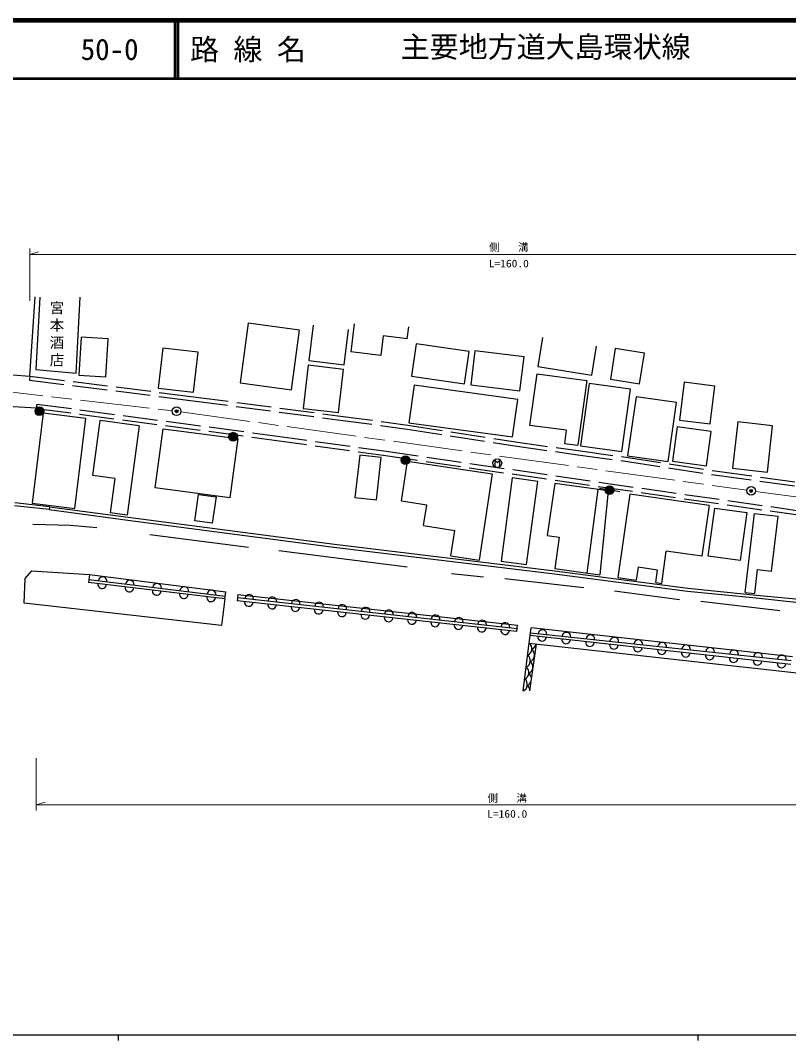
# Model space of a CAD drawing. Units: millimetres, scale not verified. Extents: x 40000 to 680000, y 20000 to 380000.
# Drawn here: x 151112 to 283645, y 204000 to 380000 of the extents above; entities that cross this region are included whole.
import ezdxf
from ezdxf.enums import TextEntityAlignment as Align

# ---------------------------------------------------------------- set-up
doc = ezdxf.new("R2010")
doc.units = ezdxf.units.MM
doc.header["$LTSCALE"] = 1000
doc.header["$PDMODE"] = 32
doc.header["$PDSIZE"] = 500
doc.linetypes.add('CHAIN', pattern=[18.5, 12, -1.5, 3.5, -1.5])
doc.linetypes.add('DASHED', pattern=[7.5, 6, -1.5])
for name, color, linetype, lineweight in [('M-BGD', 7, 'Continuous', 25), ('M-BGD-EXST', 7, 'Continuous', 25), ('M-BMK', 2, 'CHAIN', 13), ('M-BMK-SRVR', 3, 'Continuous', 25), ('M-STR-HTXT', 7, 'Continuous', 13), ('M-TTL', 2, 'Continuous', 140), ('M-TTL-BAND', 7, 'Continuous', 25), ('M-TTL-LINE', 7, 'Continuous', 50)]:
    doc.layers.add(name, color=color, linetype=linetype, lineweight=lineweight)
for name, color, linetype in [('M-BMK-HTXT', 7, 'Continuous'), ('M-OTRS', 6, 'Continuous'), ('M-TTL-TXT', 7, 'Continuous')]:
    doc.layers.add(name, color=color, linetype=linetype)
doc.styles.add('@ＭＳ ゴシック', font='')
doc.styles.add('ＭＳ ゴシック', font='')
doc.styles.get('@ＭＳ ゴシック').set_extended_font_data('@MS Gothic')
doc.styles.get('ＭＳ ゴシック').set_extended_font_data('MS Gothic')

msp = doc.modelspace()

# ---------------------------------------------------------------- linework, layer by layer
at = {"layer": 'M-BGD'}
for p, q in [((152754, 318651), (153669, 332339)), ((154449, 332265), (153751, 319756)), ((208717, 327636), (208115, 322836)), ((217838, 325055), (218099, 327137)), ((213713, 325572), (213288, 322187)), ((217838, 325055), (213713, 325572)), ((241198, 325316), (240389, 320294)), ((213288, 322187), (208115, 322836)), ((149826, 318871), (152750, 318627)), ((152754, 318651), (152666, 317957)), ((147895, 313526), (153867, 313150)), ((153955, 313811), (153856, 313067)), ((171588, 310074), (164887, 310977)), ((171588, 310074), (169507, 294633)), ((175724, 309559), (188608, 307859)), ((245297, 309282), (244990, 307030)), ((188608, 307859), (187263, 297662)), ((244990, 307030), (247299, 306715)), ((216856, 297032), (217896, 303956)), ((217896, 303956), (232475, 301766)), ((232475, 301766), (230239, 286877)), ((167386, 300955), (166587, 295026)), ((243289, 300129), (242010, 291135)), ((252499, 298819), (243289, 300129)), ((252028, 299098), (251044, 299274)), ((250708, 299074), (248837, 284650)), ((252499, 298819), (251085, 284330)), ((253511, 298872), (254503, 298746)), ((256228, 298289), (254180, 283890)), ((269940, 296339), (256228, 298289)), ((156123, 296093), (156057, 295598)), ((221211, 296378), (216856, 297032)), ((220679, 292834), (221211, 296378)), ((169507, 294633), (166587, 295026)), ((276155, 281319), (277743, 294952)), ((277743, 294952), (281821, 294477)), ((280712, 284959), (281821, 294477)), ((220679, 292834), (226059, 292026)), ((173414, 291328), (190480, 289118)), ((225394, 287605), (226059, 292026)), ((242010, 291135), (244070, 290842)), ((244070, 290842), (243302, 285437)), ((195714, 288532), (217863, 285740)), ((225394, 287605), (230239, 286877)), ((261750, 282884), (262538, 288432)), ((243302, 285437), (251085, 284330)), ((278234, 285248), (277755, 281133)), ((278234, 285248), (280712, 284959)), ((163044, 284433), (162868, 283034)), ((162931, 283538), (186433, 280690)), ((163044, 284433), (186525, 281420)), ((225512, 284606), (231022, 284011)), ((234695, 283713), (248294, 282174)), ((254180, 283890), (257367, 283437)), ((186369, 280186), (162868, 283034)), ((260732, 283007), (261747, 282863)), ((186369, 280186), (186525, 281420)), ((188624, 280958), (188507, 279894)), ((236737, 274579), (188507, 279894)), ((188566, 280431), (236797, 275116)), ((188624, 280958), (236855, 275643)), ((253589, 281585), (264834, 280112)), ((276155, 281319), (277755, 281133)), ((268479, 279801), (282128, 278173)), ((236737, 274579), (236855, 275643)), ((238908, 272551), (239206, 275234)), ((284294, 270232), (239206, 275234)), ((284035, 268898), (239057, 273892)), ((239106, 274340), (284107, 269594)), ((237868, 264320), (238908, 272551)), ((238908, 272551), (308326, 264831)), ((240116, 272417), (238959, 264320))]:
    msp.add_line(p, q, dxfattribs=at)
at = {"layer": 'M-BGD', "linetype": 'DASHED'}
for p, q in [((156062, 295597), (149505, 296340)), ((156123, 296093), (149560, 296837))]:
    msp.add_line(p, q, dxfattribs=at)
at = {"layer": 'M-BGD'}
for points in [[(153751, 319756), (160719, 319163), (161402, 332229)], [(201594, 327416), (200859, 321310), (206984, 320573), (207719, 326679)], [(240389, 320294), (249671, 318799), (250480, 323821)], [(245297, 309282), (239024, 310139), (240238, 319033)], [(240238, 319033), (248821, 317861), (247299, 306715)], [(167386, 300955), (163605, 301464), (164887, 310977)], [(187263, 297662), (174379, 299361), (175724, 309559)], [(156123, 296093), (169727, 294278), (205277, 289645), (243300, 285038), (266235, 282027), (278118, 280862), (285487, 280181)], [(269940, 296339), (268691, 287557), (262538, 288432)], [(156062, 295597), (169662, 293783), (205215, 289148), (243238, 284542), (266178, 281530), (278076, 280364), (285419, 279585)], [(153268, 293117), (159773, 292939), (164322, 292532)], [(260732, 283007), (261041, 285179), (257683, 285658), (257367, 283437)], [(186369, 280186), (185781, 275605), (151786, 279477), (151910, 283743)], [(151910, 283743), (153078, 285065), (163044, 284433)]]:
    msp.add_lwpolyline(points, dxfattribs=at)
for points in [[(189000, 317449), (197867, 316256), (199254, 326563), (190387, 327756)], [(161617, 325341), (161219, 318773), (165853, 318493), (166251, 325060)], [(218572, 318600), (227714, 317282), (228517, 322860), (219376, 324178)], [(175663, 323457), (174860, 316578), (180992, 315863), (181795, 322741)], [(228822, 317129), (237284, 316090), (238003, 321943), (229540, 322982)], [(253738, 323389), (252901, 318090), (257947, 317293), (258783, 322592)], [(200767, 320501), (199895, 313042), (205999, 312329), (206871, 319788)], [(218154, 310588), (236034, 308139), (236919, 314597), (219038, 317045)], [(249264, 317357), (247759, 306621), (254885, 305622), (256390, 316358)], [(265641, 317577), (264830, 311036), (270088, 310384), (270900, 316925)], [(257322, 315075), (255865, 304907), (262866, 303904), (264323, 314072)], [(155065, 312217), (153130, 296720), (160492, 295801), (162428, 311297)], [(264422, 309883), (263630, 303956), (269502, 303171), (270295, 309097)], [(274870, 310751), (273977, 302755), (279998, 302082), (280892, 310078)], [(209647, 305003), (208823, 297682), (212537, 297263), (213361, 304585)], [(235978, 301061), (234047, 286701), (238428, 286111), (240359, 300472)], [(181822, 298218), (184862, 297787), (184220, 293253), (181180, 293684)], [(276411, 295131), (275290, 286845), (269787, 287589), (270908, 295875)]]:
    msp.add_lwpolyline(points, close=True, dxfattribs=at)
at = {"layer": 'M-BGD', "linetype": 'DASHED'}
for points in [[(152754, 318651), (180991, 315081), (205897, 311806), (217966, 310191), (236109, 307331), (247363, 305774), (255613, 304628), (271366, 302234), (287875, 299940), (299178, 298638)], [(152666, 317957), (180902, 314387), (205804, 311112), (217865, 309498), (236007, 306638), (247267, 305081), (255512, 303935), (271265, 301542), (287783, 299246), (299110, 297942)], [(153955, 313811), (194614, 308404), (213801, 305727), (250894, 300347), (285846, 295364), (297417, 293930)], [(153856, 313067), (194513, 307661), (213695, 304985), (250788, 299605), (285743, 294621), (297316, 293186)]]:
    msp.add_lwpolyline(points, dxfattribs=at)
at = {"layer": 'M-BGD'}
for centre, radius in [((154381, 312563), 750), ((154381, 312563), 660), ((154381, 312563), 570), ((154381, 312563), 480), ((154381, 312563), 390), ((154381, 312563), 300), ((154381, 312563), 210), ((154381, 312563), 120), ((154381, 312563), 30), ((187800, 308186), 750), ((187800, 308186), 660), ((187800, 308186), 570), ((187800, 308186), 480), ((187800, 308186), 390), ((187800, 308186), 300), ((187800, 308186), 210), ((187800, 308186), 120), ((187800, 308186), 30), ((217544, 304138), 750), ((217544, 304138), 660), ((217544, 304138), 570), ((217544, 304138), 480), ((217544, 304138), 390), ((217544, 304138), 300), ((217544, 304138), 210), ((217544, 304138), 120), ((217544, 304138), 30), ((252767, 298967), 750), ((252767, 298967), 660), ((252767, 298967), 570), ((252767, 298967), 480), ((252767, 298967), 390), ((252767, 298967), 300), ((252767, 298967), 210), ((252767, 298967), 120), ((252767, 298967), 30)]:
    msp.add_circle(centre, radius, dxfattribs=at)
for centre, radius, start, end in [((165281, 283253), 750, 353.09061, 173.09061), ((169982, 282684), 750, 353.09061, 173.09061), ((165218, 282749), 750, 173.09061, 353.09061), ((169918, 282179), 750, 173.09061, 353.09061), ((174618, 281610), 750, 173.09061, 353.09061), ((174682, 282114), 750, 353.09061, 173.09061), ((179382, 281545), 750, 353.09061, 173.09061), ((184083, 280975), 750, 353.09061, 173.09061), ((179319, 281040), 750, 173.09061, 353.09061), ((184019, 280471), 750, 173.09061, 353.09061), ((190576, 280210), 750, 353.71124, 173.71124), ((194595, 279767), 750, 353.71124, 173.71124), ((198614, 279324), 750, 353.71124, 173.71124), ((190517, 279672), 750, 173.71124, 353.71124), ((194536, 279229), 750, 173.71124, 353.71124), ((198555, 278787), 750, 173.71124, 353.71124), ((202574, 278344), 750, 173.71124, 353.71124), ((202633, 278881), 750, 353.71124, 173.71124), ((206653, 278438), 750, 353.71124, 173.71124), ((210672, 277995), 750, 353.71124, 173.71124), ((214691, 277552), 750, 353.71124, 173.71124), ((206593, 277901), 750, 173.71124, 353.71124), ((210613, 277458), 750, 173.71124, 353.71124), ((214632, 277015), 750, 173.71124, 353.71124), ((218651, 276572), 750, 173.71124, 353.71124), ((218710, 277109), 750, 353.71124, 173.71124), ((222729, 276666), 750, 353.71124, 173.71124), ((226749, 276223), 750, 353.71124, 173.71124), ((230768, 275780), 750, 353.71124, 173.71124), ((222670, 276129), 750, 173.71124, 353.71124), ((226689, 275686), 750, 173.71124, 353.71124), ((230709, 275243), 750, 173.71124, 353.71124), ((234728, 274800), 750, 173.71124, 353.71124), ((234787, 275337), 750, 353.71124, 173.71124), ((241173, 274121), 750, 353.97265, 173.97265), ((241122, 273663), 750, 173.65966, 353.65966), ((245253, 273204), 750, 173.65966, 353.65966), ((245306, 273685), 750, 353.97265, 173.97265), ((249384, 272745), 750, 173.65966, 353.65966), ((249439, 273248), 750, 353.97265, 173.97265), ((253573, 272812), 750, 353.97265, 173.97265), ((257706, 272376), 750, 353.97265, 173.97265), ((238133, 271603), 1224, 294.88655, 50.71746), ((238572, 270502), 1224, 294.88655, 50.71746), ((238832, 272560), 1224, 294.88655, 353.64422), ((253514, 272286), 750, 173.65966, 353.65966), ((257645, 271827), 750, 173.65966, 353.65966), ((261776, 271368), 750, 173.65966, 353.65966), ((261839, 271939), 750, 353.97265, 173.97265), ((265972, 271503), 750, 353.97265, 173.97265), ((270106, 271066), 750, 353.97265, 173.97265), ((274239, 270630), 750, 353.97265, 173.97265), ((237873, 269545), 1224, 294.88655, 50.71746), ((238312, 268445), 1224, 352.10454, 50.71746), ((265907, 270909), 750, 173.65966, 353.65966), ((270038, 270450), 750, 173.65966, 353.65966), ((274168, 269991), 750, 173.65966, 353.65966), ((278299, 269532), 750, 173.65966, 353.65966), ((278372, 270194), 750, 353.97265, 173.97265), ((282505, 269757), 750, 353.97265, 173.97265), ((237613, 267488), 1224, 294.88655, 50.71746), ((238312, 268445), 1224, 294.88655, 351.64036), ((282430, 269073), 750, 173.65966, 353.65966), ((237353, 265430), 1224, 294.88655, 50.71746), ((238052, 266387), 1224, 294.88655, 338.40471), ((238052, 266387), 1224, 5.34019, 50.71746), ((237792, 264329), 1224, 10.96165, 50.71746)]:
    msp.add_arc(centre, radius, start, end, dxfattribs=at)
at = {"layer": 'M-BGD-EXST'}
msp.add_lwpolyline([(233033, 303166), (233033, 304066), (233393, 303736), (233753, 304066), (233753, 303166)], dxfattribs=at)
msp.add_circle((233393, 303616), 750, dxfattribs=at)
at = {"layer": 'M-BMK'}
for p, q in [((143079, 316622), (177330, 312657)), ((178807, 312464), (276449, 298932)), ((277935, 298731), (307987, 294774))]:
    msp.add_line(p, q, dxfattribs=at)
at = {"layer": 'M-BMK-SRVR'}
for centre in [(178064, 312567), (277192, 298829)]:
    msp.add_circle(centre, 750, dxfattribs=at)
at = {"layer": 'M-OTRS'}
for p in [(178064, 312567), (277192, 298829)]:
    msp.add_point(p, dxfattribs=at)
at = {"layer": 'M-STR-HTXT'}
for p, q in [((152754, 331640), (152754, 340640)), ((152754, 339640), (154254, 340060)), ((152754, 339640), (317979, 339640)), ((153856, 244695), (155356, 245116)), ((153856, 244695), (316334, 244695))]:
    msp.add_line(p, q, dxfattribs=at)
msp.add_lwpolyline([(153856, 243695), (153856, 244695), (153856, 252695)], dxfattribs=at)
at = {"layer": 'M-TTL'}
msp.add_line((680000, 380000), (40000, 380000), dxfattribs=at)
at = {"layer": 'M-TTL-BAND'}
for p, q in [((40000, 205000), (579000, 205000)), ((168000, 205000), (168000, 204000)), ((268000, 205000), (268000, 204000))]:
    msp.add_line(p, q, dxfattribs=at)
at = {"layer": 'M-TTL-LINE'}
for p, q in [((177750, 380000), (177750, 370000)), ((178250, 380000), (178250, 370000)), ((40000, 370000), (680000, 370000))]:
    msp.add_line(p, q, dxfattribs=at)

# ---------------------------------------------------------------- texts
at = {"layer": 'M-BMK-HTXT', "insert": (156249, 331697), "char_height": 1833, "attachment_point": 7, "rotation": 270, "style": '@ＭＳ ゴシック'}
msp.add_mtext('\\T1.2;宮本酒店', dxfattribs=at)
at = {"layer": 'M-STR-HTXT', "style": 'ＭＳ ゴシック', "width": 1.1}
for p in [(231916, 337008), (231645, 242063)]:
    msp.add_text('L=160.0', height=1320, dxfattribs=at).set_placement(p, align=Align.BOTTOM_LEFT)
at = {"layer": 'M-STR-HTXT', "char_height": 1320, "attachment_point": 7, "style": 'ＭＳ ゴシック'}
for insert in [(231966, 340050), (231695, 245013)]:
    msp.add_mtext('\\T2.78;側溝', dxfattribs=dict(at, insert=insert))
at = {"layer": 'M-TTL-TXT', "style": 'ＭＳ ゴシック'}
for s, p in [('50-0', (161521, 375000)), ('路 線 名', (180380, 375000))]:
    msp.add_text(s, height=3666, dxfattribs=at).set_placement(p, align=Align.MIDDLE_LEFT)
msp.add_text('主要地方道大島環状線', height=3666, dxfattribs=at).set_placement((216734, 372500), align=Align.BOTTOM_LEFT)

doc.saveas('drawing.dxf')
